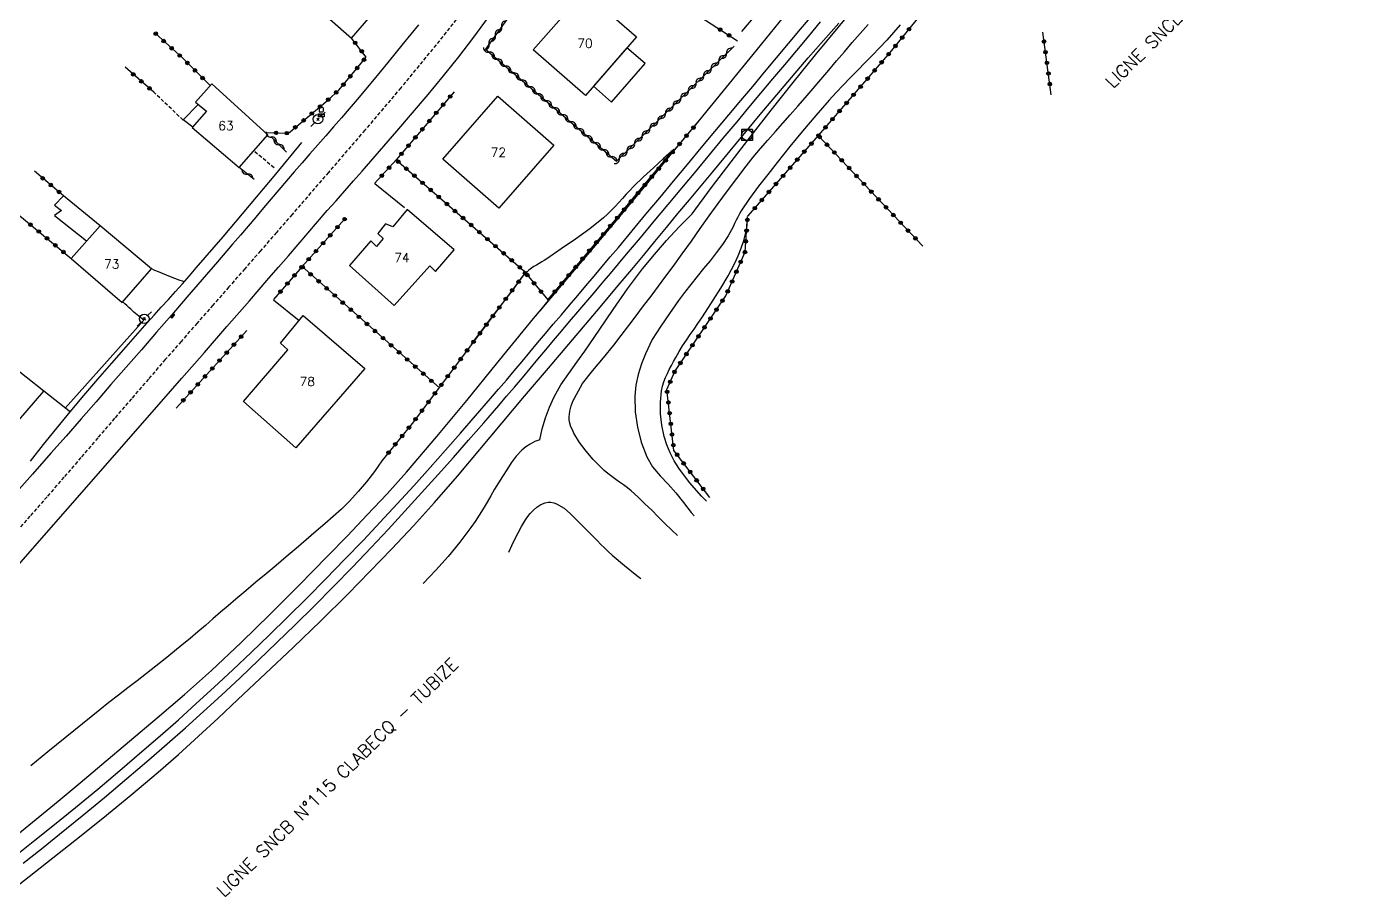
# Model space of a CAD drawing. Header units: millimetres. Extents: x 137000 to 138000, y 152000 to 153001.
# Drawn here: x 137432.1 to 137616.7, y 152756.4 to 152877.9 of the extents above; entities that cross this region are included whole.
import ezdxf
from ezdxf.enums import TextEntityAlignment as Align

# ---------------------------------------------------------------- set-up
doc = ezdxf.new("R2010")
doc.units = ezdxf.units.MM
doc.linetypes.add('DASHED', pattern=[0.75, 0.5, -0.25])
doc.layers.get('0').update_dxf_attribs({"linetype": 'CONTINUOUS'})
for name, color, linetype in [('W0001', 6, 'DASHED'), ('W0008', 7, 'CONTINUOUS'), ('W0014', 7, 'CONTINUOUS'), ('W0017', 7, 'CONTINUOUS'), ('W0101', 7, 'CONTINUOUS'), ('W0104', 1, 'CONTINUOUS'), ('W0112', 1, 'DASHED'), ('W0211', 2, 'CONTINUOUS'), ('W0214', 2, 'CONTINUOUS'), ('W0300', 7, 'CONTINUOUS'), ('W0310', 3, 'CONTINUOUS'), ('W0322', 7, 'CONTINUOUS'), ('W0323', 7, 'CONTINUOUS'), ('W0333', 7, 'CONTINUOUS'), ('W0401', 7, 'CONTINUOUS'), ('W0420', 7, 'CONTINUOUS'), ('W0438', 7, 'CONTINUOUS'), ('W0473', 7, 'CONTINUOUS'), ('W0700', 7, 'CONTINUOUS'), ('W0989', 7, 'CONTINUOUS'), ('W0991', 7, 'CONTINUOUS')]:
    doc.layers.add(name, color=color, linetype=linetype)
doc.styles.get("Standard").update_dxf_attribs({"font": 'romans.shx', "width": 0.85})

# ---------------------------------------------------------------- blocks, each defined once
blk = doc.blocks.new('T473')
for p, q in [((-0.166667, 0.166667), (0.166667, -0.166667)), ((-0.166667, -0.166667), (0.166667, 0.166667)), ((0.500001, 0.500001), (1.000002, 1.000002)), ((-1.000002, -1.000002), (-0.500001, -0.500001))]:
    blk.add_line(p, q)
blk.add_ellipse((0, 0), major_axis=(0.471405, 0.471405), ratio=1, start_param=5.4977871438, end_param=11.780972451)
blk = doc.blocks.new('T438')
for p, q in [((-0.4, 0.2), (0.4, 0.2)), ((-0.4, -0.2), (-0.4, 0.2)), ((0.15, 1.1), (-0.3, 1.1)), ((-0.3, 1.1), (-0.3, 0.5)), ((-0.3, 0.5), (0.15, 0.5)), ((0.3, 0.65), (0.3, 0.95)), ((0.4, 0.2), (0.4, -0.2))]:
    blk.add_line(p, q)
at = {"flags": 128}
for points in [[(-0.4, -0.2), (0.4, 0.2)], [(0.4, -0.2), (-0.4, -0.2)]]:
    blk.add_lwpolyline(points, dxfattribs=at)
for centre, major_axis, start_param, end_param in [((0.15, 0.95), (0.106, -0.106), 0.785398, 2.356194), ((0.15, 0.65), (0.106, 0.106), 3.926991, 5.497787)]:
    blk.add_ellipse(centre, major_axis=major_axis, ratio=1, start_param=start_param, end_param=end_param)
blk = doc.blocks.new('T420')
for p, q in [((0.75, 0.75), (-0.75, 0.75)), ((-0.75, 0.75), (-0.75, -0.75)), ((0.75, 0.75), (0.75, -0.75)), ((0.75, -0.75), (-0.75, -0.75))]:
    blk.add_line(p, q)
blk.add_ellipse((0, 0), major_axis=(-0.53, 0.53), ratio=1, start_param=3.926991, end_param=10.210176)
blk = doc.blocks.new('T401')
for p, q in [((-0.3, 0.3), (0, 0.3)), ((-0.3, -0.25), (-0.3, 0.3)), ((-0.3, 0.15), (0, 0.15)), ((-0.3, 0), (0, 0)), ((0, 0.3), (0, -0.25)), ((-0.3, -0.15), (0, -0.15)), ((-0.3, -0.25), (-0.3, -0.3)), ((-0.3, -0.3), (0, -0.3)), ((0, -0.3), (0, -0.25))]:
    blk.add_line(p, q)
blk = doc.blocks.new('t323o')
at = {"color": 0, "linetype": 'Continuous'}
for radius in [0.25, 0.15]:
    blk.add_circle((0, 0), radius, dxfattribs=at)
blk = doc.blocks.new('t310o')
at = {"color": 0, "linetype": 'Continuous'}
for centre, start, end in [((-0.5, 0.38), 216.8699, 323.1304), ((0.5, -0.37), 36.8699, 143.1303)]:
    blk.add_arc(centre, 0.625, start, end, dxfattribs=at)
blk = doc.blocks.new('t322o')
at = {"color": 0, "linetype": 'Continuous'}
for radius in [0.25, 0.15]:
    blk.add_circle((0, 0), radius, dxfattribs=at)

msp = doc.modelspace()

# ---------------------------------------------------------------- linework, layer by layer
at = {"layer": 'W0001'}
msp.add_lwpolyline([(137493.56, 152880.58), (137489.37, 152875.29), (137484.44, 152869.29), (137479.42, 152863.37), (137474.34, 152857.49), (137469.27, 152851.62), (137467.06, 152849.08), (137464.85, 152846.54), (137462.64, 152844.01), (137460.42, 152841.48), (137458.2, 152838.95), (137455.98, 152836.42), (137453.76, 152833.89), (137451.55, 152831.35), (137449.19, 152828.62), (137446.82, 152825.88), (137444.47, 152823.14), (137442.11, 152820.4), (137439.75, 152817.66), (137437.39, 152814.92), (137435.02, 152812.19), (137432.64, 152809.47), (137430.18, 152806.67)], dxfattribs=at)
at = {"layer": 'W0008'}
msp.add_lwpolyline([(137412.37, 152781.39), (137450.7, 152825.13)], dxfattribs=at)
at = {"layer": 'W0014'}
for points in [[(137486.92, 152878.09), (137484.79, 152875.46), (137482.65, 152872.84), (137480.5, 152870.23), (137478.33, 152867.64), (137477.24, 152866.37), (137476.15, 152865.11), (137475.06, 152863.85), (137473.96, 152862.6), (137472.86, 152861.35), (137471.76, 152860.09), (137470.66, 152858.84), (137469.57, 152857.58), (137468.49, 152856.32), (137467.41, 152855.05), (137466.33, 152853.78), (137465.26, 152852.52), (137464.18, 152851.25), (137463.11, 152849.98), (137462.03, 152848.71), (137460.95, 152847.45), (137458.83, 152844.98), (137456.7, 152842.51), (137454.57, 152840.05), (137452.44, 152837.59), (137450.32, 152835.15), (137448.2, 152832.72), (137446.08, 152830.29), (137443.96, 152827.85), (137441.87, 152825.45), (137439.77, 152823.05), (137437.68, 152820.65), (137435.57, 152818.26), (137432.98, 152815.34), (137430.38, 152812.42)], [(137450.7, 152825.13), (137453.85, 152828.73), (137457, 152832.34), (137460.15, 152835.94), (137463.29, 152839.55), (137464.66, 152841.12), (137466.02, 152842.7), (137467.38, 152844.27), (137468.74, 152845.85), (137470.1, 152847.42), (137471.46, 152848.99), (137472.82, 152850.57), (137474.18, 152852.14), (137475.4, 152853.53), (137476.61, 152854.91), (137477.83, 152856.29), (137479.05, 152857.67), (137480.27, 152859.06), (137481.49, 152860.44), (137482.69, 152861.84), (137483.89, 152863.23), (137486.08, 152865.8), (137488.27, 152868.38), (137490.42, 152870.98), (137492.53, 152873.62), (137494.63, 152876.37), (137496.69, 152879.15)], [(137432.71, 152817.14), (137434.54, 152819.46), (137436.39, 152821.76), (137438.26, 152824.04), (137440.15, 152826.31), (137442.1, 152828.6), (137444.07, 152830.86), (137446.06, 152833.12), (137448.05, 152835.37), (137449.02, 152836.47), (137450.01, 152837.56), (137450.99, 152838.66), (137451.98, 152839.74), (137452.96, 152840.84), (137453.94, 152841.93), (137454.92, 152843.03), (137455.88, 152844.14), (137459.62, 152848.48), (137463.32, 152852.85), (137466.98, 152857.24), (137470.61, 152861.67)]]:
    msp.add_lwpolyline(points, dxfattribs=at)
at = {"layer": 'W0017'}
for points in [[(137480.8, 152855.93), (137484.94, 152852.58)], [(137449.51, 152844.1), (137450.04, 152843.85), (137450.57, 152843.62), (137451.11, 152843.39), (137451.65, 152843.16), (137452.24, 152842.93), (137452.84, 152842.7), (137453.44, 152842.49), (137454.04, 152842.28)], [(137448.55, 152836.83), (137448.08, 152837.2), (137447.62, 152837.58), (137447.17, 152837.97), (137446.72, 152838.36), (137446.44, 152838.62), (137446.16, 152838.88), (137445.89, 152839.15), (137445.63, 152839.42)], [(137466.64, 152839.69), (137470.24, 152836.8)], [(137434.59, 152826.96), (137438.32, 152824.05)]]:
    msp.add_lwpolyline(points, dxfattribs=at)
at = {"layer": 'W0101'}
for points in [[(137474.84, 152886.29), (137471.11, 152881.89), (137477.55, 152876.24)], [(137477.55, 152876.24), (137481.48, 152880.74)], [(137431.09, 152822.87), (137434.59, 152826.95), (137427.14, 152832.8), (137424.1, 152829.09), (137423.84, 152829.3)]]:
    msp.add_lwpolyline(points, dxfattribs=at)
for points in [[(137502.96, 152874.59), (137510.09, 152882.76), (137517.36, 152876.42), (137510.23, 152868.24)], [(137461.87, 152858.17), (137465.85, 152862.75), (137458.03, 152869.84), (137455.77, 152867.28), (137457.32, 152866.04), (137455.32, 152863.74)], [(137497.99, 152868.11), (137505.83, 152861.27), (137498.16, 152852.48), (137490.32, 152859.32)], [(137477.27, 152844.46), (137483.51, 152838.9), (137488.48, 152844.45), (137489.28, 152843.64), (137491.92, 152846.68), (137485.34, 152852.29), (137483.33, 152849.87), (137482.3, 152850.3), (137481.25, 152848.96), (137481.99, 152848.24), (137481.06, 152847.14), (137480.24, 152847.91)], [(137445.53, 152839.31), (137449.61, 152844.01), (137442.44, 152850.03), (137438.38, 152845.48)], [(137479.44, 152830.09), (137469.8, 152819.04), (137462.49, 152825.48), (137468.66, 152832.69), (137467.66, 152833.65), (137470.82, 152837.51)]]:
    msp.add_lwpolyline(points, close=True, dxfattribs=at)
at = {"layer": 'W0104'}
msp.add_lwpolyline([(137516.03, 152874.89), (137511.35, 152869.53), (137513.9, 152867.31), (137518.57, 152872.67)], close=True, dxfattribs=at)
for points in [[(137455.38, 152863.79), (137454.06, 152864.8), (137456.15, 152866.97)], [(137442.44, 152850.03), (137437.34, 152854.23), (137436.05, 152852.9), (137437.05, 152852.18), (137436.07, 152851.48), (137440.54, 152847.91)]]:
    msp.add_lwpolyline(points, dxfattribs=at)
at = {"layer": 'W0112'}
for points in [[(137454.03, 152864.79), (137449.96, 152868.67)], [(137466.74, 152858.12), (137463.89, 152860.5)]]:
    msp.add_lwpolyline(points, dxfattribs=at)
at = {"layer": 'W0211'}
for points in [[(137523.1, 152806.78), (137522.3, 152807.52), (137521.35, 152808.44), (137520.42, 152809.36), (137519.5, 152810.3), (137518.56, 152811.22), (137517.61, 152812.12), (137516.63, 152813), (137516.11, 152813.42), (137515.57, 152813.83), (137515.02, 152814.23), (137514.47, 152814.61), (137513.92, 152815.01), (137513.39, 152815.42), (137512.87, 152815.85), (137512.37, 152816.32), (137511.33, 152817.41), (137510.33, 152818.55), (137509.43, 152819.77), (137508.63, 152821.06), (137508.41, 152821.51), (137508.21, 152821.97), (137508.06, 152822.45), (137507.99, 152822.95), (137507.98, 152823.35), (137508.01, 152823.74), (137508.07, 152824.13), (137508.15, 152824.51), (137508.26, 152824.89), (137508.39, 152825.25), (137508.53, 152825.61), (137508.69, 152825.97), (137509.85, 152827.98), (137511.27, 152829.82), (137512.78, 152831.57), (137514.21, 152833.34), (137515.25, 152834.71), (137516.28, 152836.09), (137517.32, 152837.46), (137518.36, 152838.84), (137519.4, 152840.21), (137520.44, 152841.59), (137521.47, 152842.97), (137522.5, 152844.35), (137523.77, 152846.1), (137525.04, 152847.86), (137526.29, 152849.63), (137527.54, 152851.4), (137528.8, 152853.16), (137530.07, 152854.91), (137531.37, 152856.65), (137532.7, 152858.36), (137533.69, 152859.59), (137534.7, 152860.8), (137535.73, 152861.99), (137536.77, 152863.18), (137537.82, 152864.36), (137538.86, 152865.54), (137539.91, 152866.72), (137540.94, 152867.91), (137542.04, 152869.19), (137543.13, 152870.47), (137544.23, 152871.76), (137545.32, 152873.05), (137546.41, 152874.33), (137547.52, 152875.61), (137548.63, 152876.88), (137549.76, 152878.13)], [(137430.41, 152764.64), (137433.51, 152767.14), (137436.58, 152769.68), (137439.63, 152772.24), (137442.67, 152774.81), (137446.54, 152778.05), (137450.41, 152781.29), (137454.25, 152784.57), (137458.02, 152787.94), (137462.15, 152791.82), (137466.2, 152795.78), (137470.2, 152799.8), (137474.16, 152803.85), (137476.98, 152806.74), (137479.77, 152809.66), (137482.53, 152812.61), (137485.23, 152815.61), (137489.5, 152820.58), (137493.67, 152825.64), (137497.8, 152830.74), (137501.96, 152835.81), (137503, 152837.07), (137504.05, 152838.34), (137505.1, 152839.61), (137506.14, 152840.87), (137507.19, 152842.14), (137508.24, 152843.4), (137509.29, 152844.67), (137510.33, 152845.93), (137513.4, 152849.62), (137516.46, 152853.31), (137519.53, 152857), (137522.6, 152860.68)], [(137527.16, 152811.57), (137526.44, 152812.29), (137524.78, 152814.16), (137523.29, 152816.18), (137522.65, 152817.22), (137522.09, 152818.3), (137521.61, 152819.43), (137521.26, 152820.6), (137520.93, 152822.17), (137520.74, 152823.77), (137520.71, 152825.38), (137520.88, 152826.99), (137521.02, 152827.61), (137521.2, 152828.22), (137521.43, 152828.82), (137521.69, 152829.4), (137521.96, 152829.96), (137522.26, 152830.51), (137522.55, 152831.07), (137522.85, 152831.62), (137523.32, 152832.45), (137523.81, 152833.26), (137524.34, 152834.05), (137524.87, 152834.83), (137525.42, 152835.61), (137525.96, 152836.39), (137526.49, 152837.17), (137527.01, 152837.97), (137528.08, 152839.64), (137529.16, 152841.32), (137530.19, 152843.03), (137531.11, 152844.8), (137531.59, 152845.84), (137532.01, 152846.9), (137532.38, 152847.99), (137532.67, 152849.1), (137532.78, 152849.66), (137532.85, 152850.22), (137532.89, 152850.78), (137532.89, 152851.34)], [(137503.86, 152820.15), (137503.18, 152819.89), (137502.52, 152819.55), (137501.91, 152819.15), (137501.34, 152818.69), (137500.55, 152817.85), (137499.88, 152816.92), (137499.28, 152815.95), (137498.67, 152815.01), (137498.1, 152814.13), (137497.55, 152813.23), (137497.02, 152812.33), (137496.49, 152811.42), (137495.96, 152810.52), (137495.41, 152809.62), (137494.84, 152808.74), (137494.24, 152807.88), (137492.68, 152805.83), (137491.06, 152803.84), (137489.36, 152801.92), (137487.58, 152800.05)]]:
    msp.add_lwpolyline(points, dxfattribs=at)
at = {"layer": 'W0214'}
for points in [[(137525.14, 152851.7), (137527.85, 152855.35), (137530.6, 152858.98), (137533.38, 152862.58), (137536.18, 152866.16), (137539.27, 152870.04), (137542.39, 152873.9), (137545.53, 152877.73), (137548.71, 152881.53)], [(137554.2, 152878.09), (137553.28, 152877.02), (137552.33, 152875.96), (137551.34, 152874.9), (137550.33, 152873.85), (137549.31, 152872.81), (137548.29, 152871.77), (137547.27, 152870.73), (137546.26, 152869.68), (137545.26, 152868.62), (137544.27, 152867.55), (137542.41, 152865.42), (137540.58, 152863.26), (137538.78, 152861.08), (137537.02, 152858.86), (137535.72, 152857.21), (137534.42, 152855.55), (137533.17, 152853.86), (137532, 152852.1), (137531.75, 152851.68), (137531.52, 152851.24), (137531.3, 152850.8), (137531.08, 152850.35), (137530.87, 152849.9), (137530.65, 152849.46), (137530.42, 152849.02), (137530.16, 152848.6), (137529.37, 152847.42), (137528.52, 152846.27), (137527.65, 152845.15), (137526.75, 152844.05), (137525.85, 152842.96), (137524.96, 152841.85), (137524.09, 152840.73), (137523.26, 152839.58), (137522, 152837.8), (137520.75, 152836), (137519.58, 152834.14), (137518.61, 152832.16), (137518.06, 152830.74), (137517.6, 152829.27), (137517.29, 152827.76), (137517.15, 152826.23), (137517.21, 152824.06), (137517.49, 152821.91), (137518.01, 152819.8), (137518.8, 152817.78), (137519.63, 152816.37), (137520.68, 152815.11), (137521.8, 152813.94), (137522.85, 152812.75), (137523.95, 152811.37), (137525.03, 152809.97), (137525.41, 152809.51)], [(137522.6, 152860.68), (137521.16, 152859.42), (137519.74, 152858.14), (137518.34, 152856.84), (137516.96, 152855.51), (137516.43, 152854.97), (137515.91, 152854.42), (137515.4, 152853.86), (137514.9, 152853.3), (137514.39, 152852.74), (137513.86, 152852.19), (137513.33, 152851.65), (137512.76, 152851.14), (137510.86, 152849.6), (137508.87, 152848.17), (137506.85, 152846.8), (137504.83, 152845.43), (137504.48, 152845.19), (137504.13, 152844.97), (137503.76, 152844.76), (137503.4, 152844.55), (137503.04, 152844.33), (137502.69, 152844.09), (137502.35, 152843.84), (137502.03, 152843.56), (137501.47, 152842.98), (137500.98, 152842.34), (137500.51, 152841.69), (137500.04, 152841.05), (137498.59, 152839.17), (137497.15, 152837.29), (137495.72, 152835.4), (137494.29, 152833.51)], [(137503.86, 152820.15), (137504.21, 152821.69), (137504.67, 152823.2), (137505.22, 152824.68), (137505.87, 152826.12), (137506.81, 152827.81), (137507.91, 152829.42), (137509.06, 152830.97), (137510.17, 152832.54), (137512.14, 152835.44), (137514.1, 152838.34), (137516.11, 152841.21), (137518.23, 152844.01), (137519.87, 152846.01), (137521.57, 152847.96), (137523.32, 152849.86), (137525.14, 152851.7)], [(137481.79, 152817.19), (137480.75, 152815.72), (137479.65, 152814.28), (137478.49, 152812.9), (137477.28, 152811.56), (137476.17, 152810.46), (137475, 152809.41), (137473.81, 152808.39), (137472.62, 152807.37), (137471.23, 152806.16), (137469.84, 152804.97), (137468.44, 152803.78), (137467.03, 152802.6), (137465.62, 152801.42), (137464.21, 152800.24), (137462.81, 152799.05), (137461.4, 152797.87), (137460.33, 152796.96), (137459.27, 152796.05), (137458.2, 152795.13), (137457.14, 152794.22), (137456.07, 152793.31), (137455, 152792.4), (137453.92, 152791.5), (137452.84, 152790.61), (137451.54, 152789.57), (137450.24, 152788.54), (137448.93, 152787.51), (137447.62, 152786.5), (137446.3, 152785.48), (137444.99, 152784.47), (137443.68, 152783.44), (137442.38, 152782.41), (137439.96, 152780.48), (137437.55, 152778.53), (137435.15, 152776.57), (137432.76, 152774.61)], [(137499.53, 152804.47), (137499.95, 152805.37), (137500.38, 152806.26), (137500.84, 152807.14), (137501.32, 152808.01), (137501.59, 152808.49), (137501.87, 152808.98), (137502.17, 152809.44), (137502.53, 152809.87), (137502.97, 152810.32), (137503.46, 152810.74), (137504, 152811.1), (137504.61, 152811.34), (137505.01, 152811.41), (137505.42, 152811.41), (137505.82, 152811.34), (137506.2, 152811.21), (137507.25, 152810.61), (137508.17, 152809.81), (137508.99, 152808.94), (137509.82, 152808.12), (137510.35, 152807.62), (137510.86, 152807.11), (137511.37, 152806.59), (137511.88, 152806.07), (137512.39, 152805.54), (137512.9, 152805.03), (137513.43, 152804.52), (137513.97, 152804.03), (137515.68, 152802.58), (137517.42, 152801.18), (137517.98, 152800.75)]]:
    msp.add_lwpolyline(points, dxfattribs=at)
at = {"layer": 'W0300'}
msp.add_lwpolyline([(137532.07, 152877.15), (137551.65, 152900.16)], dxfattribs=at)
at = {"layer": 'W0310'}
for points in [[(137501.16, 152881.47), (137496.27, 152874.71), (137514.6, 152859.04), (137531, 152875.13)], [(137466.27, 152862.51), (137468.48, 152860.31)], [(137463.94, 152856.48), (137461.88, 152858.18)]]:
    msp.add_lwpolyline(points, dxfattribs=at)
at = {"layer": 'W0322'}
msp.add_lwpolyline([(137532.91, 152851.36), (137542.85, 152862.7), (137552.81, 152874.23), (137563.15, 152886.98)], dxfattribs=at)
at = {"layer": 'W0323'}
for points in [[(137514.58, 152900.02), (137508.13, 152891.11), (137522.67, 152881.58), (137531.48, 152875.85)], [(137450.11, 152876.93), (137453.98, 152873.42), (137457.82, 152869.6)], [(137465.52, 152863.05), (137468.75, 152862.96), (137474.23, 152867.58), (137475.79, 152868.98), (137479.62, 152873.59), (137477.55, 152876.24)], [(137575.32, 152868.32), (137574.13, 152877.05)], [(137449.96, 152868.67), (137445.94, 152872.16)], [(137491.88, 152868.71), (137483.81, 152859.22), (137501.57, 152843.8), (137504.99, 152839.69)], [(137504.99, 152839.69), (137526.12, 152864.67)], [(137542.8, 152862.61), (137557.37, 152847.17)], [(137437.34, 152854.21), (137433.26, 152857.64)], [(137483.81, 152859.22), (137480.79, 152855.92)], [(137429.26, 152853.06), (137438.38, 152845.48)], [(137476.65, 152851), (137470.65, 152844.32), (137489.84, 152827.38)], [(137527.6, 152812.09), (137522.6, 152818.63), (137521.62, 152827.16), (137522.72, 152829.7), (137529.85, 152840.24), (137532.55, 152846.4), (137532.89, 152851.34)], [(137470.65, 152844.32), (137466.64, 152839.71)], [(137501.88, 152843.51), (137486.05, 152822.41), (137481.79, 152817.19)], [(137462.93, 152835.4), (137453.06, 152824.55)]]:
    msp.add_lwpolyline(points, dxfattribs=at)
at = {"layer": 'W0333'}
for points in [[(137545.72, 152888.89), (137542.71, 152885.14), (137539.69, 152881.41), (137536.66, 152877.67), (137533.62, 152873.95), (137529.9, 152869.39), (137526.17, 152864.83), (137522.42, 152860.29), (137518.66, 152855.75), (137514.99, 152851.34), (137511.3, 152846.94), (137507.6, 152842.55), (137503.89, 152838.17)], [(137429.47, 152756.72), (137434.96, 152761.06), (137438.9, 152764.18), (137442.82, 152767.32), (137446.71, 152770.49), (137450.55, 152773.73), (137453.38, 152776.21), (137456.17, 152778.73), (137458.93, 152781.28), (137461.68, 152783.85), (137465.56, 152787.49), (137469.43, 152791.14), (137473.27, 152794.84), (137477.05, 152798.58), (137480.14, 152801.73), (137483.19, 152804.92), (137486.2, 152808.14), (137489.17, 152811.4), (137492.37, 152815.06), (137495.51, 152818.77), (137498.62, 152822.5), (137501.74, 152826.22), (137505.08, 152830.16), (137508.43, 152834.1), (137511.77, 152838.04), (137515.1, 152841.99), (137516.72, 152843.94), (137518.34, 152845.88), (137519.95, 152847.83), (137521.56, 152849.78), (137523.17, 152851.72), (137524.79, 152853.67), (137526.4, 152855.62), (137528.02, 152857.56), (137531.34, 152861.56), (137534.66, 152865.56), (137537.99, 152869.54), (137541.36, 152873.49), (137542.42, 152874.7), (137543.49, 152875.91), (137544.57, 152877.11), (137545.64, 152878.31)], [(137437.56, 152824.58), (137448.55, 152836.83)]]:
    msp.add_lwpolyline(points, dxfattribs=at)
at = {"layer": 'W0700'}
for points in [[(137430.75, 152762.2), (137433.3, 152764.21), (137435.83, 152766.24), (137438.98, 152768.79), (137442.1, 152771.37), (137445.2, 152773.97), (137448.28, 152776.6), (137450.83, 152778.82), (137453.37, 152781.05), (137455.88, 152783.31), (137458.38, 152785.59), (137460.97, 152788), (137463.54, 152790.43), (137466.09, 152792.88), (137468.62, 152795.36), (137471.3, 152798.02), (137473.96, 152800.71), (137476.6, 152803.41), (137479.22, 152806.14), (137481.58, 152808.65), (137483.92, 152811.18), (137486.25, 152813.73), (137488.56, 152816.29), (137490.69, 152818.67), (137492.8, 152821.07), (137494.9, 152823.48), (137496.98, 152825.9), (137498.09, 152827.19), (137499.19, 152828.48), (137500.29, 152829.78), (137501.38, 152831.07), (137502.47, 152832.37), (137503.56, 152833.67), (137504.66, 152834.97), (137505.75, 152836.27), (137506.89, 152837.61), (137508.03, 152838.95), (137509.16, 152840.29), (137510.3, 152841.64), (137511.44, 152842.98), (137512.57, 152844.32), (137513.7, 152845.67), (137514.84, 152847.01), (137516.77, 152849.32), (137518.7, 152851.63), (137520.63, 152853.94), (137522.56, 152856.26), (137524.49, 152858.57), (137526.42, 152860.89), (137528.34, 152863.2), (137530.27, 152865.51), (137531.94, 152867.51), (137533.61, 152869.5), (137535.27, 152871.49), (137536.94, 152873.49), (137538.61, 152875.48), (137540.28, 152877.47), (137541.94, 152879.46)], [(137431.68, 152761.03), (137434.23, 152763.04), (137436.77, 152765.07), (137439.93, 152767.63), (137443.06, 152770.21), (137446.17, 152772.83), (137449.25, 152775.46), (137451.82, 152777.69), (137454.36, 152779.93), (137456.89, 152782.2), (137459.4, 152784.49), (137462, 152786.91), (137464.58, 152789.35), (137467.14, 152791.81), (137469.68, 152794.29), (137472.37, 152796.96), (137475.03, 152799.66), (137477.68, 152802.37), (137480.3, 152805.11), (137482.67, 152807.63), (137485.03, 152810.16), (137487.36, 152812.72), (137489.68, 152815.29), (137491.81, 152817.68), (137493.92, 152820.08), (137496.03, 152822.5), (137498.12, 152824.92), (137499.23, 152826.21), (137500.33, 152827.5), (137501.43, 152828.8), (137502.52, 152830.1), (137503.61, 152831.4), (137504.71, 152832.7), (137505.8, 152834), (137506.9, 152835.3), (137508.03, 152836.64), (137509.17, 152837.99), (137510.31, 152839.33), (137511.45, 152840.67), (137512.58, 152842.01), (137513.72, 152843.36), (137514.85, 152844.7), (137515.98, 152846.05), (137517.92, 152848.35), (137519.85, 152850.67), (137521.78, 152852.98), (137523.71, 152855.29), (137525.64, 152857.61), (137527.57, 152859.92), (137529.49, 152862.24), (137531.42, 152864.55), (137533.09, 152866.54), (137534.76, 152868.54), (137536.43, 152870.53), (137538.09, 152872.52), (137539.76, 152874.52), (137541.43, 152876.51), (137543.1, 152878.5)]]:
    msp.add_lwpolyline(points, dxfattribs=at)

# ---------------------------------------------------------------- block references
at = {"layer": 'W0310'}
for p, rotation in [((137498.52, 152877.82), 234.0927698341945), ((137496.76, 152875.39), 234.0927698341945), ((137497.64, 152876.61), 234.0927698341945), ((137496.76, 152874.28), 319.4765276248357), ((137497.9, 152873.31), 319.4765276248357), ((137529.97, 152874.12), 44.45340207997839), ((137499.04, 152872.33), 319.4765276248357), ((137500.18, 152871.36), 319.4765276248357), ((137527.83, 152872.02), 44.45340207997839), ((137528.9, 152873.07), 44.45340207997839), ((137501.32, 152870.38), 319.4765276248357), ((137525.69, 152869.92), 44.45340207997839), ((137526.76, 152870.97), 44.45340207997839), ((137502.46, 152869.41), 319.4765276248357), ((137503.6, 152868.43), 319.4765276248357), ((137523.55, 152867.82), 44.45340207997839), ((137524.62, 152868.87), 44.45340207997839), ((137504.74, 152867.46), 319.4765276248357), ((137505.88, 152866.49), 319.4765276248357), ((137522.48, 152866.77), 44.45340207997839), ((137507.02, 152865.51), 319.4765276248357), ((137508.17, 152864.54), 319.4765276248357), ((137520.34, 152864.67), 44.45340207997839), ((137521.41, 152865.72), 44.45340207997839), ((137466.36, 152862.42), 315.129863285251), ((137509.31, 152863.56), 319.4765276248357), ((137510.45, 152862.59), 319.4765276248357), ((137518.19, 152862.57), 44.45340207997839), ((137519.26, 152863.62), 44.45340207997839), ((137467.42, 152861.36), 315.129863285251), ((137511.59, 152861.61), 319.4765276248357), ((137512.73, 152860.64), 319.4765276248357), ((137516.05, 152860.47), 44.45340207997839), ((137517.12, 152861.52), 44.45340207997839), ((137513.87, 152859.66), 319.4765276248357), ((137514.98, 152859.42), 44.45340207997839), ((137463.03, 152857.23), 140.6200547147287)]:
    msp.add_blockref('t310o', p, dxfattribs=dict(at, rotation=rotation))
at = {"layer": 'W0322'}
for p, rotation in [((137555.45, 152877.48), 50.97877603795499), ((137554.5, 152876.31), 50.97877603795499), ((137552.6, 152873.99), 49.17612418529211), ((137553.56, 152875.15), 50.97877603795499), ((137551.62, 152872.86), 49.17612418529211), ((137549.66, 152870.58), 49.17612418529211), ((137550.64, 152871.72), 49.17612418529211), ((137547.7, 152868.31), 49.17612418529211), ((137548.68, 152869.45), 49.17612418529211), ((137546.72, 152867.18), 49.17612418529211), ((137544.76, 152864.91), 49.17612418529211), ((137545.74, 152866.04), 49.17612418529211), ((137542.8, 152862.64), 48.73862688286392), ((137543.78, 152863.77), 49.17612418529211), ((137541.81, 152861.51), 48.73862688286392), ((137539.83, 152859.26), 48.73862688286392), ((137540.82, 152860.38), 48.73862688286392), ((137538.84, 152858.13), 48.73862688286392), ((137536.86, 152855.87), 48.73862688286392), ((137537.85, 152857), 48.73862688286392), ((137534.88, 152853.62), 48.73862688286392), ((137535.87, 152854.75), 48.73862688286392), ((137533.9, 152852.49), 48.73862688286392)]:
    msp.add_blockref('t322o', p, dxfattribs=dict(at, rotation=rotation))
at = {"layer": 'W0323'}
for p, rotation in [((137529.06, 152877.43), 326.978418441533), ((137450.21, 152876.84), 317.7866116972922), ((137451.32, 152875.83), 317.7866116972922), ((137478.07, 152875.57), 128.0633870695491), ((137530.31, 152876.61), 326.978418441533), ((137574.31, 152875.75), 97.77574565378795), ((137452.44, 152874.82), 317.7866116972922), ((137453.55, 152873.81), 317.7866116972922), ((137478.99, 152874.39), 128.0633870695491), ((137574.51, 152874.27), 97.77574565378795), ((137454.63, 152872.77), 315.1420986266527), ((137478.35, 152872.06), 50.34993392184075), ((137479.31, 152873.22), 50.34993392184075), ((137574.72, 152872.78), 97.77574565378795), ((137447.07, 152871.17), 139.0993684623392), ((137448.2, 152870.19), 139.0993684623392), ((137455.69, 152871.72), 315.1420986266527), ((137456.75, 152870.66), 315.1420986266527), ((137477.39, 152870.91), 50.34993392184075), ((137574.92, 152871.29), 97.77574565378795), ((137449.34, 152869.21), 139.0993684623392), ((137475.42, 152868.65), 41.85334883509263), ((137476.43, 152869.75), 50.34993392184075), ((137575.12, 152869.81), 97.77574565378795), ((137473.16, 152866.68), 40.13116996548182), ((137474.31, 152867.65), 41.85334883509263), ((137490.37, 152866.94), 229.6382681938534), ((137491.34, 152868.08), 229.6382681938534), ((137470.87, 152864.74), 40.13116996548182), ((137472.02, 152865.71), 40.13116996548182), ((137488.43, 152864.65), 229.6382681938534), ((137489.4, 152865.8), 229.6382681938534), ((137467.02, 152863.01), 358.4216611646542), ((137468.52, 152862.96), 358.4216611646542), ((137469.72, 152863.78), 40.13116996548182), ((137487.46, 152863.51), 229.6382681938534), ((137524.36, 152862.6), 49.78410568022343), ((137525.33, 152863.74), 49.78410568022343), ((137485.52, 152861.22), 229.6382681938534), ((137486.49, 152862.37), 229.6382681938534), ((137523.39, 152861.45), 49.78410568022343), ((137542.96, 152862.44), 313.3349638334314), ((137543.99, 152861.35), 313.3349638334314), ((137484.09, 152858.98), 319.0377510529516), ((137484.54, 152860.08), 229.6382681938534), ((137521.46, 152859.16), 49.78410568022343), ((137522.43, 152860.31), 49.78410568022343), ((137545.02, 152860.26), 313.3349638334314), ((137546.05, 152859.17), 313.3349638334314), ((137482.81, 152858.13), 227.447048642229), ((137485.22, 152857.99), 319.0377510529516), ((137520.49, 152858.02), 49.78410568022343), ((137547.08, 152858.08), 313.3349638334314), ((137434.41, 152856.67), 140.004461106472), ((137435.56, 152855.71), 140.004461106472), ((137481.8, 152857.03), 227.447048642229), ((137486.35, 152857.01), 319.0377510529516), ((137487.49, 152856.03), 319.0377510529516), ((137518.55, 152855.73), 49.78410568022343), ((137519.52, 152856.87), 49.78410568022343), ((137548.11, 152856.98), 313.3349638334314), ((137549.14, 152855.89), 313.3349638334314), ((137436.7, 152854.75), 140.004461106472), ((137488.62, 152855.04), 319.0377510529516), ((137489.75, 152854.06), 319.0377510529516), ((137516.62, 152853.44), 49.78410568022343), ((137517.58, 152854.58), 49.78410568022343), ((137550.17, 152854.8), 313.3349638334314), ((137551.19, 152853.71), 313.3349638334314), ((137490.89, 152853.08), 319.0377510529516), ((137492.02, 152852.09), 319.0377510529516), ((137515.65, 152852.29), 49.78410568022343), ((137552.22, 152852.62), 313.3349638334314), ((137553.25, 152851.53), 313.3349638334314), ((137432.72, 152850.18), 320.2539012505167), ((137475.6, 152849.83), 228.0924749426139), ((137476.6, 152850.95), 228.0924749426139), ((137493.15, 152851.11), 319.0377510529516), ((137494.28, 152850.13), 319.0377510529516), ((137513.71, 152850), 49.78410568022343), ((137514.68, 152851.14), 49.78410568022343), ((137532.86, 152850.85), 86.10816660041576), ((137554.28, 152850.44), 313.3349638334314), ((137433.87, 152849.23), 320.2539012505167), ((137435.03, 152848.27), 320.2539012505167), ((137474.59, 152848.71), 228.0924749426139), ((137495.42, 152849.14), 319.0377510529516), ((137496.55, 152848.16), 319.0377510529516), ((137512.74, 152848.85), 49.78410568022343), ((137532.75, 152849.35), 86.10816660041576), ((137555.31, 152849.35), 313.3349638334314), ((137556.34, 152848.26), 313.3349638334314), ((137436.18, 152847.31), 320.2539012505167), ((137437.33, 152846.35), 320.2539012505167), ((137472.59, 152846.48), 228.0924749426139), ((137473.59, 152847.6), 228.0924749426139), ((137497.68, 152847.18), 319.0377510529516), ((137498.81, 152846.19), 319.0377510529516), ((137510.8, 152846.56), 49.78410568022343), ((137511.77, 152847.71), 49.78410568022343), ((137532.54, 152846.36), 66.3121721192155), ((137532.65, 152847.85), 86.10816660041576), ((137470.58, 152844.24), 229.0099963011718), ((137470.72, 152844.26), 318.5657682812964), ((137471.59, 152845.37), 228.0924749426139), ((137499.95, 152845.21), 319.0377510529516), ((137501.08, 152844.23), 319.0377510529516), ((137508.87, 152844.27), 49.78410568022343), ((137509.84, 152845.42), 49.78410568022343), ((137531.93, 152844.99), 66.3121721192155), ((137469.59, 152843.1), 229.0099963011718), ((137471.84, 152843.26), 318.5657682812964), ((137501.81, 152843.42), 233.1244549245996), ((137502.11, 152843.15), 309.7822583858307), ((137507.9, 152843.13), 49.78410568022343), ((137531.33, 152843.61), 66.3121721192155), ((137467.63, 152840.84), 229.0099963011718), ((137468.61, 152841.97), 229.0099963011718), ((137472.97, 152842.27), 318.5657682812964), ((137474.09, 152841.28), 318.5657682812964), ((137500.01, 152841.02), 233.1244549245996), ((137500.91, 152842.22), 233.1244549245996), ((137503.07, 152841.99), 309.7822583858307), ((137504.03, 152840.84), 309.7822583858307), ((137505.96, 152840.84), 49.78410568022343), ((137506.93, 152841.98), 49.78410568022343), ((137530.12, 152840.87), 66.3121721192155), ((137530.73, 152842.24), 66.3121721192155), ((137475.22, 152840.29), 318.5657682812964), ((137476.34, 152839.29), 318.5657682812964), ((137498.21, 152838.62), 233.1244549245996), ((137499.11, 152839.82), 233.1244549245996), ((137529.39, 152839.56), 55.90766179551658), ((137477.47, 152838.3), 318.5657682812964), ((137478.59, 152837.31), 318.5657682812964), ((137497.31, 152837.42), 233.1244549245996), ((137527.71, 152837.08), 55.90766179551658), ((137528.55, 152838.32), 55.90766179551658), ((137479.71, 152836.32), 318.5657682812964), ((137480.84, 152835.32), 318.5657682812964), ((137495.51, 152835.02), 233.1244549245996), ((137496.41, 152836.22), 233.1244549245996), ((137526.87, 152835.84), 55.90766179551658), ((137461.13, 152833.43), 227.7084395722513), ((137462.14, 152834.54), 227.7084395722513), ((137481.96, 152834.33), 318.5657682812964), ((137483.09, 152833.34), 318.5657682812964), ((137494.61, 152833.82), 233.1244549245996), ((137525.19, 152833.35), 55.90766179551658), ((137526.03, 152834.59), 55.90766179551658), ((137459.12, 152831.21), 227.7084395722513), ((137460.13, 152832.32), 227.7084395722513), ((137484.21, 152832.35), 318.5657682812964), ((137485.34, 152831.35), 318.5657682812964), ((137492.81, 152831.42), 233.1244549245996), ((137493.71, 152832.62), 233.1244549245996), ((137524.35, 152832.11), 55.90766179551658), ((137458.11, 152830.1), 227.7084395722513), ((137486.46, 152830.36), 318.5657682812964), ((137487.59, 152829.37), 318.5657682812964), ((137491.91, 152830.22), 233.1244549245996), ((137522.68, 152829.62), 66.59531044928055), ((137523.51, 152830.87), 55.90766179551658), ((137456.09, 152827.88), 227.7084395722513), ((137457.1, 152828.99), 227.7084395722513), ((137488.71, 152828.37), 318.5657682812964), ((137490.11, 152827.82), 233.1244549245996), ((137491.01, 152829.02), 233.1244549245996), ((137522.09, 152828.24), 66.59531044928055), ((137455.08, 152826.77), 227.7084395722513), ((137489.21, 152826.62), 233.1244549245996), ((137521.65, 152826.84), 96.60923248653086), ((137454.07, 152825.66), 227.7084395722513), ((137487.41, 152824.22), 233.1244549245996), ((137488.31, 152825.42), 233.1244549245996), ((137521.83, 152825.35), 96.60923248653086), ((137486.51, 152823.02), 233.1244549245996), ((137522, 152823.86), 96.60923248653086), ((137522.17, 152822.37), 96.60923248653086), ((137484.64, 152820.68), 230.7901946644601), ((137485.58, 152821.84), 230.7901946644601), ((137522.34, 152820.88), 96.60923248653086), ((137482.74, 152818.35), 230.7901946644601), ((137483.69, 152819.51), 230.7901946644601), ((137522.52, 152819.39), 96.60923248653086), ((137523.05, 152818.05), 127.3744062976453), ((137523.96, 152816.85), 127.3744062976453), ((137524.87, 152815.66), 127.3744062976453), ((137525.78, 152814.47), 127.3744062976453), ((137526.69, 152813.28), 127.3744062976453)]:
    msp.add_blockref('t323o', p, dxfattribs=dict(at, rotation=rotation))
at = {"layer": 'W0401', "rotation": 139.0740069183259}
msp.add_blockref('T401', (137452.42, 152837.56), dxfattribs=at)
at = {"layer": 'W0420'}
msp.add_blockref('T420', (137532.81, 152862.7), dxfattribs=at)
at = {"layer": 'W0438'}
msp.add_blockref('T438', (137473.36, 152865.44), dxfattribs=at)
at = {"layer": 'W0473'}
for p in [(137472.87, 152864.91), (137448.61, 152837.03)]:
    msp.add_blockref('T473', p, dxfattribs=at)

# ---------------------------------------------------------------- texts
at = {"layer": 'W0989'}
for p in [(137583.93, 152869.11), (137459.74, 152756.14)]:
    msp.add_text('LIGNE SNCB N°115 CLABECQ - TUBIZE', height=1.75, rotation=44.6144, dxfattribs=at).set_placement(p)
at = {"layer": 'W0991'}
for s, p in [('70', (137510.16, 152875.5)), ('63', (137460.01, 152864.01)), ('72', (137498.08, 152860.29)), ('73', (137444.07, 152844.67)), ('74', (137484.61, 152845.59)), ('78', (137471.37, 152828.28))]:
    msp.add_text(s, height=1.25, dxfattribs=at).set_placement(p, align=Align.MIDDLE_CENTER)

doc.saveas('drawing.dxf')
